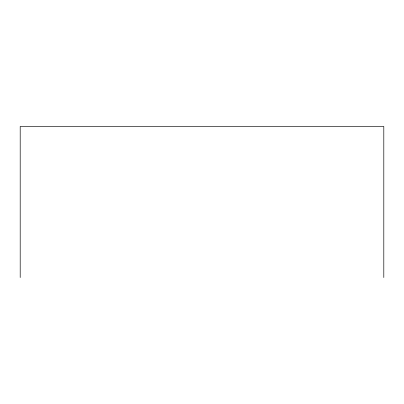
<?xml version="1.0" encoding="UTF-8"?>
<svg xmlns="http://www.w3.org/2000/svg" width="404" height="404" viewBox="0 0 404 404"><rect width="100%" height="100%" fill="white"/><g stroke="black" fill="none" stroke-linecap="round" stroke-linejoin="round"><path stroke-width="0.61" d="M383.8 277.533L383.8 126.467L20.2 126.467L20.2 277.533"/></g></svg>
